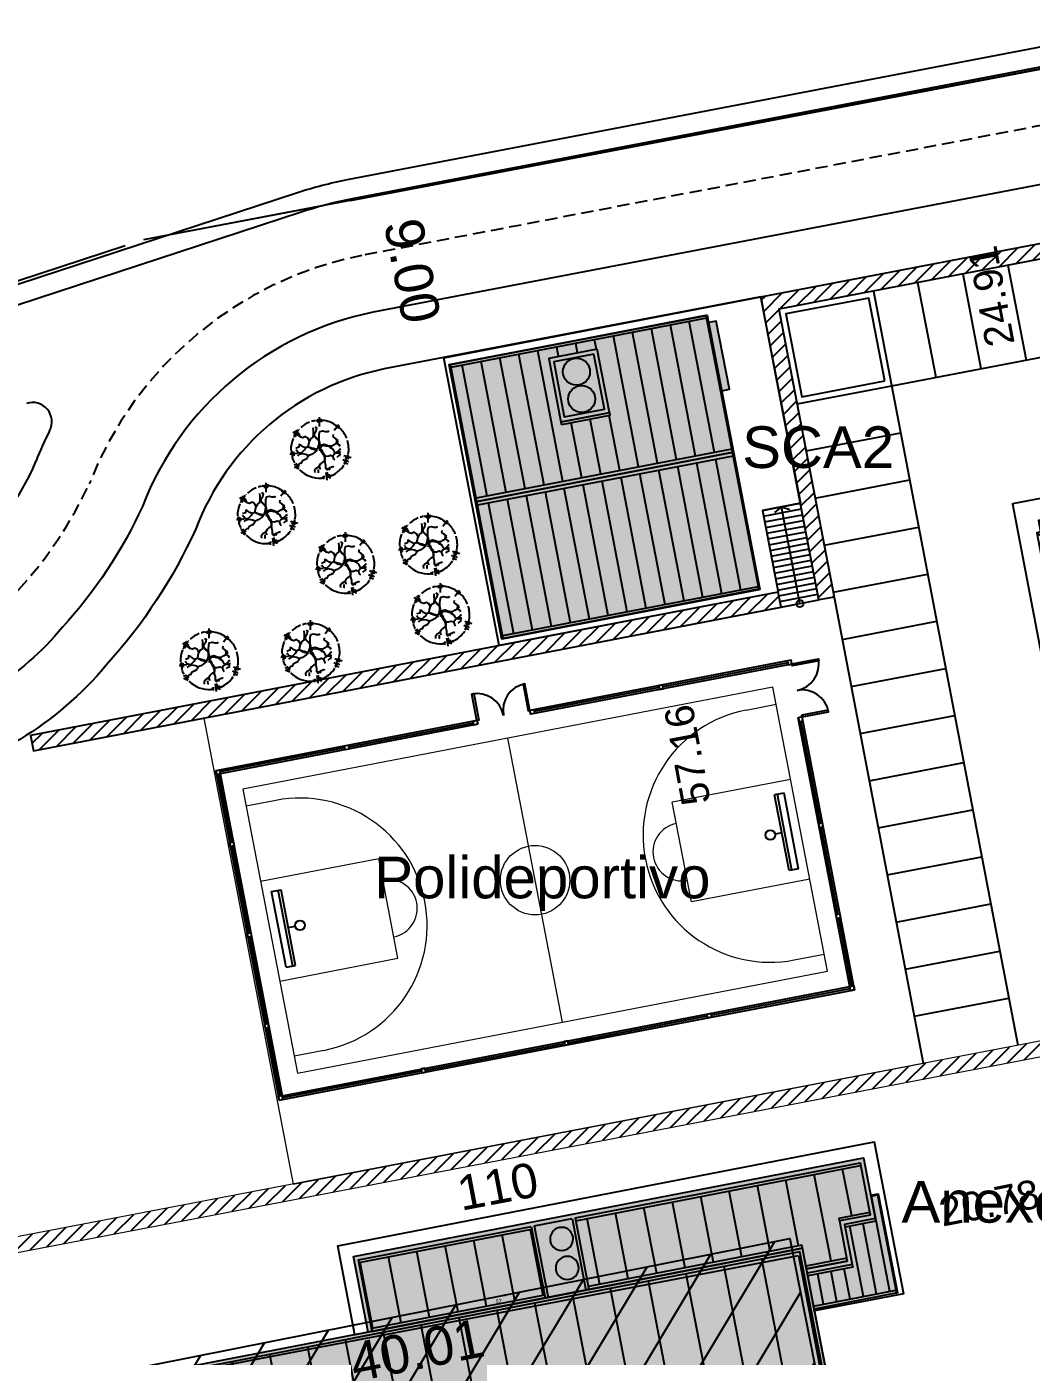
# Model space of a CAD drawing. Header units: millimetres. Extents: x -129 to 3172, y -143 to 919.
# Drawn here: x 1717.8 to 1769.9, y 736.6 to 805.6 of the extents above; entities that cross this region are included whole.
import ezdxf
from ezdxf.enums import TextEntityAlignment as Align

# ---------------------------------------------------------------- set-up
doc = ezdxf.new("R2010")
doc.units = ezdxf.units.MM
doc.header["$LTSCALE"] = 0.1
doc.linetypes.add('HIDDEN', pattern=[9.525, 6.35, -3.175])
for name, color, linetype in [('00 LOTES', 2, 'Continuous'), ('01', 1, 'Continuous'), ('02', 2, 'Continuous'), ('03', 3, 'Continuous'), ('04', 5, 'Continuous'), ('04-MUROS', 2, 'Continuous'), ('1', 1, 'Continuous'), ('A-0.40', 5, 'Continuous'), ('A-COTAS', 1, 'Continuous'), ('ACOTACIONES_EDIFICACION', 130, 'Continuous'), ('CALLES INTERNAS', 1, 'Continuous'), ('DIBUJO', 7, 'Continuous'), ('EDIFICIO', 44, 'Continuous'), ('INTERMEDIA', 7, 'Continuous'), ('NOMEPUNTO', 7, 'Continuous'), ('PUNTI', 7, 'Continuous'), ('Verde', 3, 'Continuous')]:
    doc.layers.add(name, color=color, linetype=linetype)
doc.layers.add('Agua Directa', color=170, linetype='Continuous', lineweight=18)
doc.styles.add('ARIAL', font='arial.ttf')
doc.styles.get("Standard").update_dxf_attribs({"font": 'arial.ttf'})
doc.dimstyles.new('cota sin lineas', dxfattribs={"dimtxt": 1.8, "dimasz": 1, "dimexe": 1.25, "dimexo": 0.625, "dimgap": 1, "dimtad": 1, "dimdec": 1, "dimzin": 12, "dimdsep": 46, "dimtxsty": 'Standard', "dimblk": 'NONE', "dimcen": 2.5, "dimse1": 1, "dimse2": 1, "dimsd1": 1, "dimsd2": 1, "dimaunit": 1, "dimadec": 1, "dimazin": 3, "dimtfac": 1, "dimtdec": 1, "dimtix": 1, "dimtofl": 0, "dimtmove": 0, "dimatfit": 3, "dimldrblk": 'NONE', "dimfxl": 1, "dimarcsym": 2})
pattern_1 = [(270, (1738.5675, 525.2233), (1.5, -3e-16), [])]
pattern_2 = [(280.86793, (1913.2352, 561.1971), (0.9820644, 0.1885458), [])]
pattern_3 = [(45, (1603.83014, 693.05424), (-0.3535534, 0.3535534), [])]
pattern_4 = [(90, (186.8212, 21.7289), (-2, 1e-16), [])]

# ---------------------------------------------------------------- blocks, each defined once
blk = doc.blocks.new('planta techos sca')
at = {"layer": '02'}
h = blk.add_hatch(dxfattribs=at)
h.set_pattern_fill('_USER', color=251, scale=1.5, angle=270, style=0, pattern_type=0)
h.set_pattern_definition(pattern_1)
h.paths.add_polyline_path([(8.96, 16.52), (5.84, 16.52), (5.84, 14.92), (8.96, 14.92)], flags=16)
h.paths.add_polyline_path([(7.3, 15.72, -1), (5.9, 15.72, -1)], flags=0)
h.paths.add_polyline_path([(8.9, 15.72, -1), (7.5, 15.72, -1)], flags=0)
h.paths.add_polyline_path([(5.9, 15.72, 1), (7.3, 15.72, 1)], flags=0)
h.paths.add_polyline_path([(7.5, 15.72, 1), (8.9, 15.72, 1)], flags=0)
h.paths.add_polyline_path([(1.229, 3.159), (14.731, 3.159), (14.731, 10.245), (1.229, 10.245)])
h.paths.add_polyline_path([(1.229, 10.615), (14.731, 10.615), (14.731, 17.701), (9.18, 17.701), (9.18, 12.84), (9.18, 12.681), (5.62, 12.681), (5.62, 12.84), (5.62, 17.701), (1.229, 17.701), (1.229, 17.445), (1.98, 17.445), (1.98, 17.26), (1.98, 14.2), (1.98, 14.041), (1.229, 14.041)])
h.paths.add_polyline_path([(5.84, 13.245), (8.96, 13.245), (8.96, 17.57), (5.84, 17.57)], flags=17)
h = blk.add_hatch(dxfattribs=at)
h.set_pattern_fill('_USER', color=251, scale=1.5, angle=270, style=0, pattern_type=0)
h.set_pattern_definition(pattern_1)
h.paths.add_polyline_path([(1.229, 0.393), (14.731, 0.393), (14.731, 3), (1.229, 3)])
at = {"layer": '01'}
for p, q in [((0.96, 17.26, 0), (1.47, 16.663, 0)), ((1.47, 16.663, 0), (1.98, 17.26, 0)), ((1.47, 14.797, 0), (1.47, 16.663, 0)), ((0.96, 14.2, 0), (1.47, 14.797, 0)), ((1.47, 14.797, 0), (1.98, 14.2, 0)), ((14.731, 0.393, 0), (1.229, 0.393, 0)), ((14.731, 0.263, 0), (1.229, 0.263, 0))]:
    blk.add_line(p, q, dxfattribs=at)
blk.add_lwpolyline([(16.7, 18.96), (0, 18.96), (0, 0), (15, 0), (15, 9.46), (16.7, 9.46)], close=True, dxfattribs=at)
at = {"layer": '01', "elevation": 0}
for points in [[(1.229, 3), (1.229, 0.234)], [(14.731, 3), (14.731, 0.234)]]:
    blk.add_lwpolyline(points, dxfattribs=at)
at = {"layer": '02'}
for p, q in [((1.229, 17.86, 0), (1.229, 17.26, 0)), ((5.62, 17.831, 0), (1.229, 17.831, 0)), ((5.62, 17.701, 0), (1.229, 17.701, 0)), ((1.98, 17.445, 0), (1.229, 17.445, 0)), ((1.98, 17.26, 0), (1.98, 17.445, 0)), ((8.96, 17.57, 0), (5.84, 17.57, 0)), ((14.731, 17.831, 0), (9.18, 17.831, 0)), ((14.731, 17.701, 0), (9.18, 17.701, 0)), ((5.84, 16.52, 0), (8.96, 16.52, 0)), ((5.84, 14.92, 0), (8.96, 14.92, 0)), ((1.229, 14.2, 0), (1.229, 3, 0)), ((1.98, 14.171, 0), (1.229, 14.171, 0)), ((1.98, 14.041, 0), (1.229, 14.041, 0)), ((1.98, 14.2, 0), (1.98, 14.041, 0)), ((8.96, 13.245, 0), (5.84, 13.245, 0)), ((5.62, 12.84, 0), (5.62, 12.681, 0)), ((9.18, 12.811, 0), (5.62, 12.811, 0)), ((9.18, 12.681, 0), (5.62, 12.681, 0)), ((9.18, 12.84, 0), (9.18, 12.681, 0)), ((14.731, 10.615, 0), (1.229, 10.615, 0)), ((14.731, 3, 0), (14.731, 10.43, 0)), ((14.731, 10.245, 0), (1.229, 10.245, 0)), ((14.731, 3.159, 0), (1.229, 3.159, 0)), ((14.731, 3.029, 0), (1.229, 3.029, 0))]:
    blk.add_line(p, q, dxfattribs=at)
at = {"layer": '02', "elevation": 0}
for points in [[(14.8, 10.32), (15.2, 10.32), (15.2, 18.26), (11.78, 18.26), (11.78, 17.86)], [(14.731, 10.43), (14.731, 17.86), (14.731, 17.86)]]:
    blk.add_lwpolyline(points, dxfattribs=at)
at = {"layer": '02'}
for centre in [(6.6, 15.72, 0), (8.2, 15.72, 0)]:
    blk.add_circle(centre, 0.7, dxfattribs=at)
at = {"layer": '03', "elevation": 0}
blk.add_lwpolyline([(14.8, 3), (14.8, 0.234), (1.16, 0.234), (1.16, 3)], dxfattribs=at)
at = {"layer": '04'}
blk.add_line((14.8, 10.43, 0), (1.16, 10.43, 0), dxfattribs=at)
at = {"layer": '04', "elevation": 0}
for points in [[(1.98, 17.26), (0.96, 17.26), (0.96, 14.2), (1.98, 14.2)], [(9.18, 17.92), (9.18, 12.84), (5.62, 12.84), (5.62, 17.92)], [(8.96, 17.7), (8.96, 13.06), (5.84, 13.06), (5.84, 17.7)]]:
    blk.add_lwpolyline(points, close=True, dxfattribs=at)
for points in [[(5.62, 17.86), (1.16, 17.86), (1.16, 17.26)], [(14.8, 10.43), (14.8, 17.86), (9.18, 17.86)], [(1.16, 14.2), (1.16, 3), (14.8, 3), (14.8, 10.43)]]:
    blk.add_lwpolyline(points, dxfattribs=at)
blk = doc.blocks.new('CANCHA DE BSKFUTBOL')
at = {"layer": '01', "lineweight": 0, "ltscale": 0.2}
for p, q in [((24.324, 20.351), (25.871, 20.648)), ((14.78, 4.161), (11.952, 18.892)), ((26.618, 16.755), (20.484, 15.578)), ((-0.08, 15.666), (-1.627, 15.369)), ((21.478, 10.4), (20.484, 15.578)), ((-0.88, 11.476), (5.255, 12.654)), ((6.249, 7.476), (5.255, 12.654)), ((27.612, 11.578), (21.478, 10.4)), ((26.813, 7.388), (28.36, 7.685)), ((0.115, 6.298), (6.249, 7.476)), ((2.409, 2.703), (0.862, 2.406))]:
    blk.add_line(p, q, dxfattribs=at)
at = {"layer": '01', "lineweight": 0, "ltscale": 0.2, "flags": 128}
for points in [[(0.815, -4.244), (33.518, 2.034), (28.875, 26.214), (28.875, 26.214), (28.875, 26.214), (28.875, 26.214), (28.875, 26.214), (-3.827, 19.936)], [(1.032, 1.522), (28.529, 6.801), (25.701, 21.532), (-1.797, 16.253)]]:
    blk.add_lwpolyline(points, close=True, dxfattribs=at)
at = {"layer": '01'}
for points in [[(26.457, 22.899), (26.457, 22.899), (13.003, 20.316)], [(16.283, 3.228), (29.934, 5.849), (27.2, 20.089)], [(10.449, 19.826), (-3.201, 17.205), (0.079, 0.117), (16.382, 3.247)]]:
    blk.add_lwpolyline(points, dxfattribs=at)
at = {"layer": '01', "lineweight": 0, "ltscale": 0.2}
blk.add_circle((13.366, 11.527), 1.8, dxfattribs=at)
at = {"layer": '01'}
for centre, start, end in [((26.691, 22.74), 280.86793, 10.86793), ((13.101, 20.335), 100.86793, 190.86793), ((27.219, 19.991), 10.86793, 100.86793), ((10.351, 19.807), 10.86793, 100.86793)]:
    blk.add_arc(centre, 1.4, start, end, dxfattribs=at)
at = {"layer": '01', "lineweight": 0, "ltscale": 0.2}
for centre, radius, start, end in [((25.569, 13.87), 6.6, 100.86793, 280.86793), ((1.164, 9.184), 6.6, 280.86793, 100.86793), ((20.981, 12.989), 1.5, 100.86793, 280.86793), ((5.752, 10.065), 1.5, 280.86793, 100.86793)]:
    blk.add_arc(centre, radius, start, end, dxfattribs=at)
at = {"layer": '02'}
for p, q in [((26.285, 16.044), (25.794, 15.949)), ((26.548, 12.021), (25.794, 15.949)), ((26.695, 12.049), (25.941, 15.978)), ((27.039, 12.115), (26.285, 16.044)), ((26.171, 13.985), (25.814, 13.917)), ((27.039, 12.115), (26.548, 12.021)), ((-0.306, 10.938), (0.185, 11.033)), ((0.448, 7.01), (-0.306, 10.938)), ((0.792, 7.076), (0.037, 11.004)), ((0.939, 7.104), (0.185, 11.033)), ((0.562, 9.069), (0.919, 9.137)), ((0.448, 7.01), (0.939, 7.104))]:
    blk.add_line(p, q, dxfattribs=at)
for points in [[(26.476, 22.801), (19.994, 21.556)], [(26.495, 22.703), (13.139, 20.138)], [(19.798, 21.519), (13.316, 20.274)], [(10.389, 19.611), (-2.967, 17.046), (0.238, 0.351), (16.344, 3.443)], [(10.174, 19.671), (3.692, 18.427)], [(16.344, 3.443), (29.7, 6.008), (27.023, 19.953)], [(28.177, 14.472), (27.159, 19.775)], [(3.496, 18.389), (-2.986, 17.144)], [(-3.065, 17.027), (-2.387, 13.492)], [(29.082, 9.758), (28.214, 14.276)], [(-2.349, 13.296), (-1.482, 8.778)], [(29.798, 6.026), (29.119, 9.562)], [(-1.444, 8.582), (-0.577, 4.064)], [(22.501, 4.524), (29.719, 5.909)], [(15.086, 3.1), (22.304, 4.486)], [(-0.539, 3.868), (0.14, 0.332)], [(7.671, 1.676), (14.89, 3.062)], [(15.086, 3.1), (16.363, 3.345)], [(0.257, 0.253), (7.475, 1.639)]]:
    blk.add_lwpolyline(points, dxfattribs=at)
for points in [[(26.495, 22.703), (26.691, 22.74), (26.653, 22.937), (26.457, 22.899)], [(26.691, 22.74), (28.066, 23.004), (28.085, 22.906), (26.71, 22.642)], [(13.101, 20.335), (12.837, 21.71), (12.739, 21.691), (13.003, 20.316)], [(19.817, 21.421), (20.013, 21.458), (19.975, 21.655), (19.779, 21.617)], [(10.351, 19.807), (10.087, 21.182), (10.185, 21.201), (10.449, 19.826)], [(13.335, 20.176), (13.139, 20.138), (13.101, 20.335), (13.297, 20.373)], [(27.219, 19.991), (28.594, 20.255), (28.575, 20.353), (27.2, 20.089)], [(10.389, 19.611), (10.192, 19.573), (10.155, 19.769), (10.351, 19.807)], [(27.06, 19.756), (27.257, 19.794), (27.219, 19.991), (27.023, 19.953)], [(3.711, 18.328), (3.514, 18.291), (3.477, 18.487), (3.673, 18.525)], [(-2.967, 17.046), (-3.164, 17.009), (-3.201, 17.205), (-3.005, 17.243)], [(28.116, 14.257), (28.313, 14.295), (28.275, 14.491), (28.078, 14.453)], [(-2.251, 13.314), (-2.447, 13.277), (-2.485, 13.473), (-2.288, 13.511)], [(28.984, 9.739), (29.18, 9.777), (29.218, 9.581), (29.021, 9.543)], [(-1.346, 8.601), (-1.542, 8.563), (-1.58, 8.759), (-1.383, 8.797)], [(29.7, 6.008), (29.896, 6.045), (29.934, 5.849), (29.738, 5.811)], [(22.285, 4.584), (22.482, 4.622), (22.52, 4.425), (22.323, 4.388)], [(-0.478, 4.083), (-0.675, 4.045), (-0.637, 3.849), (-0.441, 3.887)], [(15.067, 3.198), (14.871, 3.161), (14.909, 2.964), (15.105, 3.002)], [(7.653, 1.775), (7.456, 1.737), (7.494, 1.541), (7.69, 1.578)], [(0.238, 0.351), (0.042, 0.313), (0.079, 0.117), (0.276, 0.155)]]:
    blk.add_lwpolyline(points, close=True, dxfattribs=at)
for centre in [(25.569, 13.87), (1.164, 9.184)]:
    blk.add_circle(centre, 0.25, dxfattribs=at)
blk = doc.blocks.new('SALA DE CAP 2')
at = {"layer": '02'}
h = blk.add_hatch(dxfattribs=at)
h.set_pattern_fill('_USER,_O', color=251, angle=280.86793, pattern_type=0)
h.set_pattern_definition(pattern_2)
h.paths.add_polyline_path([(10.764, 16.975), (-2.497, 14.429), (-1.195, 7.646), (12.066, 10.192)])
h.paths.add_polyline_path([(5.722, 12.096), (5.752, 11.94), (3.238, 11.457), (3.208, 11.613), (2.578, 14.893), (5.092, 15.376)], flags=16)
h.paths.add_polyline_path([(5.464, 12.27), (3.383, 11.871), (2.836, 14.719), (4.918, 15.118)], flags=0)
h.paths.add_polyline_path([(3.598, 12.655, -1), (4.973, 12.919, -1.000011)], flags=0)
h.paths.add_polyline_path([(3.327, 14.07, -1), (4.702, 14.334, -1.000011)], flags=0)
h = blk.add_hatch(dxfattribs=at)
h.set_pattern_fill('_USER', color=251, angle=280.86793, style=0, pattern_type=0)
h.set_pattern_definition(pattern_2)
h.paths.add_polyline_path([(12.136, 9.83), (-1.125, 7.284), (0.177, 0.501), (13.438, 3.047)])
at = {"layer": '01', "ltscale": 0.2}
for p, q in [((13.665, 7.002), (15.629, 7.379)), ((13.721, 6.707), (15.686, 7.085)), ((13.778, 6.413), (15.742, 6.79)), ((13.835, 6.118), (15.799, 6.495)), ((13.891, 5.824), (15.855, 6.201)), ((13.948, 5.529), (15.912, 5.906)), ((14.004, 5.234), (15.968, 5.611)), ((14.061, 4.94), (16.025, 5.317)), ((14.117, 4.645), (16.082, 5.022)), ((14.174, 4.35), (16.138, 4.728)), ((14.231, 4.056), (16.195, 4.433)), ((14.287, 3.761), (16.251, 4.138)), ((14.344, 3.467), (16.308, 3.844)), ((14.4, 3.172), (16.364, 3.549)), ((14.457, 2.877), (16.421, 3.254)), ((14.513, 2.583), (16.477, 2.96)), ((14.57, 2.288), (16.534, 2.665)), ((14.626, 1.994), (16.591, 2.371))]:
    blk.add_line(p, q, dxfattribs=at)
at = {"layer": '01', "ltscale": 0.2, "flags": 128}
for points in [[(0, 0), (-2.866, 14.927), (13.574, 18.084), (13.775, 17.036)], [(13.775, 17.036), (13.775, 17.036), (15.629, 7.379), (13.665, 7.002), (14.476, 2.779), (0, 0)]]:
    blk.add_lwpolyline(points, dxfattribs=at)
at = {"layer": '01', "ltscale": 0.2, "elevation": 0}
blk.add_lwpolyline([(-2.527, 14.585), (10.734, 17.131), (13.468, 2.891), (0.207, 0.345)], close=True, dxfattribs=at)
at = {"layer": '01', "ltscale": 0.5, "elevation": 0}
blk.add_lwpolyline([(11.555, 13.216), (11.948, 13.291), (11.27, 16.827), (10.877, 16.751)], dxfattribs=at)
at = {"layer": '02'}
for p, q in [((10.739, 17.103), (-2.521, 14.557)), ((10.764, 16.975), (-2.497, 14.429)), ((5.727, 12.067), (3.213, 11.585)), ((5.752, 11.94), (3.238, 11.457)), ((5.722, 12.096, 0), (5.752, 11.94, 0)), ((3.208, 11.613, 0), (3.238, 11.457, 0)), ((13.438, 3.047), (0.177, 0.501)), ((13.462, 2.92), (0.202, 0.374))]:
    blk.add_line(p, q, dxfattribs=at)
at = {"layer": '02', "ltscale": 0.2}
for p, q in [((14.647, 7.191), (14.294, 6.911)), ((15.609, 2.182), (14.647, 7.191)), ((14.647, 7.191), (15.078, 7.061))]:
    blk.add_line(p, q, dxfattribs=at)
at = {"layer": '02'}
for centre in [(4.014, 14.202, 0), (4.286, 12.787, 0)]:
    blk.add_circle(centre, 0.7, dxfattribs=at)
at = {"layer": '02', "ltscale": 0.2}
blk.add_circle((15.609, 2.182), 0.182, dxfattribs=at)
at = {"layer": '03'}
for p, q in [((12.066, 10.192), (-1.195, 7.646)), ((12.136, 9.83), (-1.125, 7.284))]:
    blk.add_line(p, q, dxfattribs=at)
at = {"layer": '04', "ltscale": 0.2, "elevation": 0}
for points in [[(12.168, 10.024), (-1.227, 7.452), (-2.594, 14.572), (10.801, 17.144)], [(5.092, 15.376), (2.578, 14.893), (3.208, 11.613), (5.722, 12.096)], [(4.918, 15.118), (2.836, 14.719), (3.383, 11.871), (5.464, 12.27)], [(-1.227, 7.452), (12.168, 10.024), (13.535, 2.904), (0.14, 0.332)]]:
    blk.add_lwpolyline(points, close=True, dxfattribs=at)
blk = doc.blocks.new('sum mas anexo')
at = {"layer": '01'}
h = blk.add_hatch(dxfattribs=at)
h.set_pattern_fill('_USER', color=251, scale=1.5, angle=90, style=0, pattern_type=0)
h.set_pattern_definition([(90, (186.8212, 21.7289), (-1.5, 9e-17), [])])
h.paths.add_polyline_path([(43.78, 23.63), (17.27, 23.63), (17.27, 20), (40, 20), (40, 18.9), (42.16, 18.9), (42.16, 21.016), (43.78, 21.016)])
h.paths.add_polyline_path([(42.16, 18.9), (42.16, 19.05), (40, 19.05), (40, 18.9)])
h.paths.add_polyline_path([(40, 20), (40, 20.15), (17.27, 20.15), (17.27, 20)])
h.paths.add_polyline_path([(42.16, 21.016), (42.16, 21.166), (43.78, 21.166), (43.78, 21.016)])
h.paths.add_polyline_path([(28.72, 23.63), (28.72, 20.15), (26.4, 20.15), (26.4, 23.63)])
h = blk.add_hatch(dxfattribs=at)
h.set_pattern_fill('_USER', color=251, scale=0.7, angle=90, style=0, pattern_type=0)
h.set_pattern_definition([(90, (186.82125, 21.7289), (-0.7, 4e-17), [])])
h.paths.add_polyline_path([(44.35, 21.966), (44, 21.966), (44, 20.796), (44, 20.646), (42.38, 20.646), (42.38, 18.68), (42.38, 18.53), (40, 18.53), (40, 16.93), (44.35, 16.93)])
h = blk.add_hatch(dxfattribs=at)
h.set_pattern_fill('_USER', color=251, scale=2, angle=90, style=0, pattern_type=0)
h.set_pattern_definition(pattern_4)
h.paths.add_polyline_path([(0.16, 19.84), (0.16, 10.15), (39.84, 10.15), (39.84, 19.84)])
h = blk.add_hatch(dxfattribs=at)
h.set_pattern_fill('_USER', color=251, scale=2, angle=90, style=0, pattern_type=0)
h.set_pattern_definition(pattern_4)
h.paths.add_polyline_path([(0.16, 0.16), (0.16, 9.85), (39.84, 9.85), (39.84, 0.16)])
blk.add_line((40, 16.93), (44.35, 16.93), dxfattribs=at)
at = {"layer": '01', "linetype": 'ByBlock'}
blk.add_lwpolyline([(16.35, 20), (16.35, 24.7), (44.7, 24.7), (44.7, 16.68), (40, 16.68)], dxfattribs=at)
at = {"layer": '01'}
for points in [[(44, 21.966), (44.35, 21.966), (44.35, 16.78), (44.35, 16.78)], [(44, 20.796), (44, 20.646), (42.38, 20.646)], [(26.4, 20.15), (17.27, 20.15), (17.27, 20), (40, 20), (40, 20.15), (28.72, 20.15)], [(42.38, 18.68), (42.38, 18.53), (40, 18.53)]]:
    blk.add_lwpolyline(points, dxfattribs=at)
for points in [[(42.16, 21.016), (42.16, 21.166), (43.78, 21.166), (43.78, 21.016)], [(42.16, 18.9), (42.16, 19.05), (40, 19.05), (40, 18.9)]]:
    blk.add_lwpolyline(points, close=True, dxfattribs=at)
at = {"layer": '02'}
for p, q in [((17.27, 23.63), (26.4, 23.63)), ((28.72, 23.63), (43.78, 23.63))]:
    blk.add_line(p, q, dxfattribs=at)
at = {"layer": '02', "ltscale": 0.05}
blk.add_lwpolyline([(44, 22.016), (44.4, 22.016), (44.4, 16.78), (40, 16.78)], dxfattribs=at)
at = {"layer": '02'}
for centre, start, end in [((27.826, 22.842), 0, 180), ((27.826, 22.842), 180, 0), ((27.826, 21.308), 0, 180), ((27.826, 21.308), 180, 0)]:
    blk.add_arc(centre, 0.6, start, end, dxfattribs=at)
at = {"layer": '03', "ltscale": 0.05}
for p, q in [((26.4, 23.78), (26.4, 20)), ((26.56, 23.78), (26.56, 20)), ((28.56, 23.78), (28.56, 20)), ((28.72, 23.78), (28.72, 20))]:
    blk.add_line(p, q, dxfattribs=at)
for points in [[(17.05, 20), (17.05, 24), (44, 24), (44, 20.796), (42.38, 20.796), (42.38, 18.68), (40, 18.68)], [(17.27, 20), (17.27, 23.78), (26.4, 23.78)], [(26.56, 23.78), (28.56, 23.78)], [(28.72, 23.78), (43.78, 23.78), (43.78, 21.016), (42.16, 21.016), (42.16, 18.9), (40, 18.9)]]:
    blk.add_lwpolyline(points, dxfattribs=at)
at = {"layer": '04-MUROS', "color": 5}
for points in [[(0, 20), (0, 0), (40, 0), (40, 20)], [(40, 13.177), (40, 20), (0, 20), (0, 12.963)], [(0, 20), (0, 0), (40, 0), (40, 20)], [(0.16, 19.84), (0.16, 0.16), (39.84, 0.16), (39.84, 19.84)], [(39.84, 12.95), (39.84, 19.84), (0.16, 19.84), (0.16, 12.95)], [(0.16, 19.84), (0.16, 0.16), (39.84, 0.16), (39.84, 19.84)]]:
    blk.add_lwpolyline(points, dxfattribs=at)
at = {"layer": 'A-0.40'}
for p, q in [((40, 20), (16.25, 20)), ((39.84, 19.84), (16.25, 19.84)), ((39.84, 16.58), (39.84, 19.84)), ((40, 16.58), (40, 20))]:
    blk.add_line(p, q, dxfattribs=at)
for points in [[(40, 10), (40, 20), (0, 20), (0, 10)], [(0.16, 19.84), (0.16, 10.15), (39.84, 10.15), (39.84, 19.84), (0.16, 19.84)], [(40, 9.999), (40, -0.001), (0, 0), (0, 10)], [(0.16, 0.159), (0.16, 9.85), (39.84, 9.85), (39.84, 0.159), (0.16, 0.159)]]:
    blk.add_lwpolyline(points, dxfattribs=at)
at = {"layer": 'Agua Directa'}
for p, q in [((28.426, 22.974), (28.426, 22.974)), ((28.426, 21.44), (28.426, 21.44))]:
    blk.add_line(p, q, dxfattribs=at)
blk = doc.blocks.new('*D283')
at = {"layer": 'Defpoints', "color": 0, "transparency": 16777216}
for p in [(1796.278, 757.92), (1797.038, 753.948), (1688.237, 737.253)]:
    blk.add_point(p, dxfattribs=at)
at = {"layer": '00 LOTES', "color": 0, "transparency": 16777216, "insert": (1742.217, 745.415), "char_height": 1.8, "attachment_point": 5, "rotation": 10.82917}
blk.add_mtext('110', dxfattribs=at)
blk = doc.blocks.new('_None')
blk = doc.blocks.new('*D285')
at = {"layer": 'Defpoints', "color": 0, "transparency": 16777216}
for p in [(1796.278, 757.92), (1796.278, 757.92), (1534.726, 707.888)]:
    blk.add_point(p, dxfattribs=at)
at = {"layer": '00 LOTES', "color": 0, "transparency": 16777216, "insert": (1665.141, 734.789), "char_height": 1.8, "attachment_point": 5, "rotation": 10.82917}
blk.add_mtext('266.3', dxfattribs=at)
blk = doc.blocks.new('Arpln016')
at = {"color": 0}
for p, q in [((0.112, 0.626), (0.111, 0.573)), ((0.146, 0.629), (0.128, 0.528)), ((0.18, 0.641), (0.137, 0.472)), ((0.225, 0.594), (0.192, 0.533)), ((-0.521, 0.277), (-0.562, 0.304)), ((-0.491, 0.282), (-0.561, 0.345)), ((-0.412, 0.303), (-0.533, 0.418)), ((-0.423, 0.28), (-0.533, 0.356)), ((-0.423, 0.384), (-0.464, 0.443)), ((-0.412, 0.414), (-0.441, 0.45)), ((0.442, 0.473), (0.324, 0.353)), ((0.378, 0.489), (0.346, 0.465)), ((0.398, 0.47), (0.35, 0.419)), ((0.453, 0.437), (0.389, 0.381)), ((0.451, 0.408), (0.427, 0.386)), ((0.686, 0.056), (0.488, 0.037)), ((0.672, 0.036), (0.525, 0.022)), ((0.665, -0.008), (0.554, 0.006)), ((0.64, 0.091), (0.571, 0.084)), ((0.617, 0.124), (0.589, 0.118)), ((-0.579, -0.116), (-0.67, -0.139)), ((-0.554, -0.187), (-0.65, -0.183)), ((-0.491, -0.227), (-0.641, -0.288)), ((-0.59, -0.096), (-0.624, -0.1)), ((-0.528, -0.146), (-0.621, -0.166)), ((-0.532, -0.206), (-0.612, -0.239)), ((-0.532, -0.278), (-0.578, -0.292)), ((0.647, -0.04), (0.601, -0.034)), ((0.625, -0.069), (0.612, -0.067)), ((0.006, -0.676), (0.008, -0.515)), ((0.436, -0.544), (0.31, -0.385)), ((0.366, -0.54), (0.342, -0.493)), ((0.391, -0.539), (0.35, -0.464)), ((0.435, -0.488), (0.392, -0.435)), ((0.457, -0.459), (0.431, -0.433)), ((-0.033, -0.639), (-0.034, -0.608)), ((-0.022, -0.666), (-0.02, -0.594)), ((0.024, -0.645), (0.024, -0.61)), ((0.051, -0.646), (0.047, -0.597))]:
    blk.add_line(p, q, dxfattribs=at)
for points in [[(-0.243, 0.352), (-0.287, 0.405), (-0.287, 0.414)], [(-0.233, 0.124), (-0.216, 0.18), (-0.206, 0.23), (-0.216, 0.292), (-0.266, 0.319), (-0.268, 0.325)], [(-0.216, 0.292), (-0.196, 0.352), (-0.196, 0.419), (-0.227, 0.452)], [(0.031, 0.038), (0.043, 0.088), (0.055, 0.139), (0.072, 0.189), (0.101, 0.242), (0.095, 0.292), (0.103, 0.342), (0.107, 0.352)], [(0.037, 0.023), (0.066, 0.044), (0.118, 0.065), (0.174, 0.088), (0.226, 0.105), (0.257, 0.156), (0.248, 0.206), (0.255, 0.257), (0.261, 0.307), (0.311, 0.334), (0.338, 0.363)], [(0.083, 0.319), (0.116, 0.372), (0.139, 0.426), (0.128, 0.476), (0.128, 0.491)], [(0.103, 0.248), (0.164, 0.265), (0.232, 0.301), (0.274, 0.355), (0.288, 0.405)], [(0.259, 0.159), (0.311, 0.171), (0.363, 0.174), (0.412, 0.185), (0.381, 0.236), (0.417, 0.286), (0.419, 0.289)], [(0.313, 0.337), (0.367, 0.328), (0.394, 0.316)], [(-0.396, 0.212), (-0.419, 0.156), (-0.45, 0.105), (-0.471, 0.097)], [(0.01, 0.008), (-0.042, 0.002), (-0.096, 0.023), (-0.16, 0.044), (-0.21, 0.088), (-0.26, 0.144), (-0.311, 0.18), (-0.353, 0.233), (-0.407, 0.206), (-0.442, 0.192)], [(-0.351, 0.23), (-0.4, 0.242), (-0.411, 0.251)], [(-0.177, 0.035), (-0.227, -0.001), (-0.26, -0.051), (-0.309, -0.066), (-0.361, -0.033), (-0.394, -0.028)], [(-0.004, -0.017), (-0.027, -0.025), (-0.077, -0.001), (-0.129, 0.014), (-0.181, 0.041), (-0.222, 0.094), (-0.235, 0.126)], [(0.033, 0.038), (0.082, 0.07), (0.132, 0.088), (0.182, 0.097), (0.232, 0.115), (0.238, 0.126)], [(0.033, 0.041), (0.033, 0.044)], [(0.037, 0.023), (0.057, -0.028), (0.078, -0.081), (0.116, -0.131), (0.17, -0.149), (0.221, -0.151), (0.273, -0.164), (0.303, -0.22), (0.305, -0.273), (0.33, -0.326), (0.373, -0.318)], [(0.228, 0.1), (0.259, 0.046), (0.286, -0.015), (0.35, -0.039), (0.41, -0.033), (0.438, 0.023), (0.487, 0.044), (0.504, 0.046)], [(-0.4, -0.108), (-0.407, -0.158), (-0.426, -0.188)], [(-0.376, -0.208), (-0.423, -0.19)], [(0.025, -0.007), (0.023, -0.057), (0.029, -0.108), (-0.007, -0.158), (-0.067, -0.178), (-0.118, -0.19), (-0.168, -0.188), (-0.22, -0.185), (-0.276, -0.161), (-0.326, -0.167), (-0.374, -0.208), (-0.388, -0.252)], [(-0.307, -0.066), (-0.309, -0.119), (-0.326, -0.175), (-0.334, -0.226), (-0.337, -0.279), (-0.347, -0.297)], [(-0.106, -0.188), (-0.158, -0.232), (-0.177, -0.282), (-0.202, -0.338), (-0.259, -0.344), (-0.295, -0.329)], [(-0.004, -0.018), (0.008, -0.069), (-0.004, -0.122), (-0.056, -0.151), (-0.106, -0.175), (-0.156, -0.178), (-0.206, -0.188), (-0.218, -0.185)], [(0.029, -0.007), (0.044, -0.06), (0.08, -0.11), (0.132, -0.151), (0.185, -0.155), (0.236, -0.161), (0.255, -0.164)], [(0.135, -0.155), (0.174, -0.205), (0.209, -0.255), (0.238, -0.312), (0.196, -0.362), (0.147, -0.385), (0.097, -0.424), (0.099, -0.448)], [(0.28, -0.015), (0.29, -0.075), (0.274, -0.128), (0.313, -0.188), (0.354, -0.238), (0.396, -0.282)], [(-0.243, -0.342), (-0.189, -0.35), (-0.21, -0.398)], [(-0.2, -0.335), (-0.171, -0.385), (-0.12, -0.401), (-0.059, -0.403), (-0.038, -0.442)], [(-0.173, -0.388), (-0.17, -0.424)]]:
    blk.add_lwpolyline(points, dxfattribs=at)
for centre, radius, start, end in [((0, -0.011), 0.622, 83.5054, 132.0912), ((0, -0.011), 0.622, 55.3181, 66.4192), ((0, -0.011), 0.622, 16.5005, 40.702), ((0, -0.011), 0.622, 152.402, 184.6709), ((0.002, -0.044), 0.0755, 269.4366, 270.2669), ((-0.002, -0.012), 0.622, 329.2549, 349.861), ((0, -0.011), 0.622, 208.935, 235.868), ((-0.002, -0.012), 0.622, 240.5954, 264.9599), ((0, -0.011), 0.622, 275.1155, 302.961), ((0, -0.011), 0.622, 317.9939, 324.9207)]:
    blk.add_arc(centre, radius, start, end, dxfattribs=at)
blk = doc.blocks.new('*D299')
at = {"layer": 'Defpoints', "color": 0, "transparency": 16777216}
for p in [(1796.278, 757.92), (1797.038, 753.948), (1688.237, 737.253)]:
    blk.add_point(p, dxfattribs=at)
at = {"layer": '00 LOTES', "color": 0, "transparency": 16777216, "insert": (1742.217, 745.415), "char_height": 1.8, "attachment_point": 5, "rotation": 10.82917}
blk.add_mtext('110', dxfattribs=at)
blk = doc.blocks.new('*D301')
at = {"layer": 'Defpoints', "color": 0, "transparency": 16777216}
for p in [(1796.278, 757.92), (1796.278, 757.92), (1534.726, 707.888)]:
    blk.add_point(p, dxfattribs=at)
at = {"layer": '00 LOTES', "color": 0, "transparency": 16777216, "insert": (1665.141, 734.789), "char_height": 1.8, "attachment_point": 5, "rotation": 10.82917}
blk.add_mtext('266.3', dxfattribs=at)

msp = doc.modelspace()

# ---------------------------------------------------------------- hatches: boundary and pattern name
h = msp.add_hatch()
h.set_pattern_fill('_USER', color=256, scale=0.5, angle=45, style=0, pattern_type=0)
h.set_pattern_definition(pattern_3)
h.paths.add_polyline_path([(1759.667, 775.985), (1758.881, 775.836), (1755.876, 791.55), (1774.494, 795.112), (1779.191, 795.557), (1793.279, 795.418), (1796.278, 792.389), (1796.278, 780.461), (1795.478, 780.461), (1795.478, 792.06), (1792.942, 794.621), (1779.225, 794.757), (1774.607, 794.319), (1756.812, 790.915)])
h = msp.add_hatch()
h.set_pattern_fill('_USER', color=256, scale=0.5, angle=45, style=0, pattern_type=0)
h.set_pattern_definition(pattern_3)
h.paths.add_polyline_path([(1759.667, 775.985), (1758.881, 775.836), (1755.876, 791.55), (1774.494, 795.112), (1779.191, 795.557), (1793.279, 795.418), (1796.278, 792.389), (1796.278, 780.461), (1795.478, 780.461), (1795.478, 792.06), (1792.942, 794.621), (1779.225, 794.757), (1774.607, 794.319), (1756.812, 790.915)])
h = msp.add_hatch()
h.set_pattern_fill('_USER', color=256, scale=0.5, angle=45, style=0, pattern_type=0)
h.set_pattern_definition(pattern_3)
h.paths.add_polyline_path([(1756.766, 776.244), (1717.975, 768.797), (1718.126, 768.011), (1756.917, 775.459)])
h = msp.add_hatch()
h.set_pattern_fill('_USER', color=256, scale=0.5, angle=45, style=0, pattern_type=0)
h.set_pattern_definition(pattern_3)
h.paths.add_polyline_path([(1756.766, 776.244), (1717.975, 768.797), (1718.126, 768.011), (1756.917, 775.459)])
h = msp.add_hatch()
h.set_pattern_fill('_USER', color=256, scale=0.5, angle=45, style=0, pattern_type=0)
h.set_pattern_definition(pattern_3)
h.paths.add_polyline_path([(1603.98, 720.321), (1796.278, 757.105), (1796.278, 757.92), (1603.83, 721.107)])
h = msp.add_hatch()
h.set_pattern_fill('_USER', color=256, scale=0.5, angle=45, style=0, pattern_type=0)
h.set_pattern_definition(pattern_3)
h.paths.add_polyline_path([(1603.98, 720.321), (1796.278, 757.105), (1796.278, 757.92), (1603.83, 721.107)])
at = {"layer": 'DIBUJO', "true_color": 0xd4ddf7}
msp.add_hatch(color=254, dxfattribs=at).paths.add_polyline_path([(1739.697, 788.037), (1753.092, 790.609), (1753.167, 790.216), (1753.56, 790.292), (1754.239, 786.756), (1753.846, 786.681), (1755.826, 776.369), (1742.431, 773.797)])
msp.add_hatch(color=254, dxfattribs=at).paths.add_polyline_path([(1739.697, 788.037), (1753.092, 790.609), (1753.167, 790.216), (1753.56, 790.292), (1754.239, 786.756), (1753.846, 786.681), (1755.826, 776.369), (1742.431, 773.797)])
at = {"layer": 'DIBUJO', "true_color": 0xb6c5f2}
msp.add_hatch(color=254, dxfattribs=at).paths.add_polyline_path([(1722.554, 714.984), (1761.827, 722.58), (1758.64, 739.055), (1762.959, 739.891), (1761.965, 745.032), (1761.572, 744.956), (1761.196, 746.904), (1734.736, 741.785), (1735.496, 737.858), (1718.756, 734.62)])
msp.add_hatch(color=254, dxfattribs=at).paths.add_polyline_path([(1722.554, 714.984), (1761.827, 722.58), (1758.64, 739.055), (1762.959, 739.891), (1761.965, 745.032), (1761.572, 744.956), (1761.196, 746.904), (1734.736, 741.785), (1735.496, 737.858), (1718.756, 734.62)])
at = {"layer": 'EDIFICIO'}
h = msp.add_hatch(dxfattribs=at)
h.set_pattern_fill('ANSI31', color=0, scale=20, angle=14.03747)
h.set_pattern_definition([(59.03747033, (-1045263.62, -6193925.0743), (-2.1437598558, 1.2861934849), [])])
h.paths.add_polyline_path([(1718.125, 734.937), (1722.044, 715.149), (1761.292, 722.92), (1757.374, 742.708)])
h.paths.add_polyline_path([(1759.535, 729.264), (1757.978, 737.125), (1754.973, 736.53), (1756.529, 728.669)], flags=24)
h.paths.add_polyline_path([(1734.397, 734.644), (1742.257, 736.201), (1741.662, 739.206), (1733.802, 737.65)], flags=24)
h.paths.add_polyline_path([(1724.015, 722.448), (1722.459, 730.308), (1719.454, 729.713), (1721.01, 721.853)], flags=24)
h.paths.add_polyline_path([(1737.691, 718.667), (1745.552, 720.223), (1744.957, 723.228), (1737.096, 721.672)], flags=24)
h.paths.add_polyline_path([(1742.066, 739.312), (1742.477, 739.325), (1742.467, 739.626), (1742.056, 739.613)], flags=24)
h.paths.add_polyline_path([(1760.489, 724.056), (1760.901, 724.07), (1760.891, 724.376), (1760.479, 724.363)], flags=24)

# ---------------------------------------------------------------- linework, layer by layer
at = {"color": 0}
msp.add_line((1772.795, 803.832), (1723.846, 794.508), dxfattribs=at)
msp.add_lwpolyline([(1734.588, 796.554), (1772.795, 803.832)], dxfattribs=at)
at = {"layer": '02'}
msp.add_lwpolyline([(2014.492, 803.214), (1779.196, 805.557, 0.047326), (1772.615, 804.934), (1734.408, 797.624, 0.028145), (1731.826, 796.944), (1687.383, 782.383), (1687.695, 781.433), (1732.015, 795.954, -0.029467), (1734.602, 796.643), (1772.803, 803.951, -0.04729), (1779.191, 804.557), (2014.448, 802.215, -0.112671)], format="xyb", dxfattribs=at)
msp.add_lwpolyline([(2014.492, 803.214), (1779.196, 805.557, 0.047326), (1772.615, 804.934), (1734.408, 797.624, 0.028145), (1731.826, 796.944), (1687.383, 782.383), (1687.695, 781.433), (1732.015, 795.954, -0.029467), (1734.602, 796.643), (1772.803, 803.951, -0.04729), (1779.191, 804.557), (2014.448, 802.215, -0.112671)], format="xyb", dxfattribs=at)
msp.add_lwpolyline([(1759.667, 775.985), (1758.881, 775.836), (1755.876, 791.55), (1755.876, 791.55), (1774.494, 795.112), (1779.191, 795.557), (1793.279, 795.418), (1796.278, 792.389), (1796.278, 780.461), (1795.478, 780.461), (1795.478, 792.06), (1792.942, 794.621), (1779.225, 794.757), (1774.607, 794.319), (1756.812, 790.915), (1759.667, 775.985)], close=True, dxfattribs=at)
msp.add_lwpolyline([(1759.667, 775.985), (1758.881, 775.836), (1755.876, 791.55), (1755.876, 791.55), (1774.494, 795.112), (1779.191, 795.557), (1793.279, 795.418), (1796.278, 792.389), (1796.278, 780.461), (1795.478, 780.461), (1795.478, 792.06), (1792.942, 794.621), (1779.225, 794.757), (1774.607, 794.319), (1756.812, 790.915), (1759.667, 775.985)], close=True, dxfattribs=at)
at = {"layer": '02', "ltscale": 0.2, "elevation": 0, "flags": 128}
msp.add_lwpolyline([(1756.766, 776.244), (1717.975, 768.797), (1718.126, 768.011), (1756.917, 775.459)], close=True, dxfattribs=at)
msp.add_lwpolyline([(1756.766, 776.244), (1717.975, 768.797), (1718.126, 768.011), (1756.917, 775.459)], close=True, dxfattribs=at)
at = {"layer": '02', "lineweight": 0, "elevation": -0.584, "flags": 128}
msp.add_lwpolyline([(1603.98, 720.321), (1796.278, 757.105), (1796.278, 757.92), (1603.83, 721.107)], close=True, dxfattribs=at)
msp.add_lwpolyline([(1603.98, 720.321), (1796.278, 757.105), (1796.278, 757.92), (1603.83, 721.107)], close=True, dxfattribs=at)
at = {"layer": '1'}
for p, q in [((1768.691, 793.187, 0.369), (1769.631, 788.276, 0.249)), ((1768.691, 793.187, 0.369), (1769.631, 788.276, 0.249)), ((1766.347, 792.739, 0.369), (1767.287, 787.828, 0.249)), ((1766.347, 792.739, 0.369), (1767.287, 787.828, 0.249)), ((1761.722, 791.854, 0.369), (1769.204, 752.741, -0.584)), ((1761.722, 791.854, 0.369), (1769.204, 752.741, -0.584)), ((1764.003, 792.29, 0.369), (1764.942, 787.379, 0.249)), ((1764.003, 792.29, 0.369), (1764.942, 787.379, 0.249)), ((1762.662, 786.943), (1776.663, 789.622)), ((1762.662, 786.943), (1776.663, 789.622)), ((1757.751, 786.004), (1762.662, 786.943)), ((1757.751, 786.004), (1762.662, 786.943)), ((1758.219, 783.56), (1763.129, 784.5)), ((1758.219, 783.56), (1763.129, 784.5)), ((1758.686, 781.117), (1763.597, 782.056)), ((1758.686, 781.117), (1763.597, 782.056)), ((1759.153, 778.674), (1764.064, 779.613)), ((1759.153, 778.674), (1764.064, 779.613)), ((1759.621, 776.23), (1764.531, 777.17)), ((1759.621, 776.23), (1764.531, 777.17)), ((1759.667, 775.985), (1764.293, 751.801, -0.584)), ((1759.667, 775.985), (1764.293, 751.801, -0.584)), ((1760.088, 773.787), (1764.999, 774.726)), ((1760.088, 773.787), (1764.999, 774.726)), ((1760.556, 771.344), (1765.466, 772.283)), ((1760.556, 771.344), (1765.466, 772.283)), ((1761.023, 768.9), (1765.934, 769.84)), ((1761.023, 768.9), (1765.934, 769.84)), ((1761.491, 766.457), (1766.401, 767.396)), ((1761.491, 766.457), (1766.401, 767.396)), ((1761.958, 764.014), (1766.868, 764.953)), ((1761.958, 764.014), (1766.868, 764.953)), ((1762.425, 761.57), (1767.336, 762.51)), ((1762.425, 761.57), (1767.336, 762.51)), ((1762.893, 759.127), (1767.803, 760.066)), ((1762.893, 759.127), (1767.803, 760.066)), ((1763.36, 756.683), (1768.27, 757.623)), ((1763.36, 756.683), (1768.27, 757.623)), ((1763.828, 754.24), (1768.738, 755.179)), ((1763.828, 754.24), (1768.738, 755.179))]:
    msp.add_line(p, q, dxfattribs=at)
msp.add_lwpolyline([(1762.3, 787.189), (1761.476, 791.492), (1757.174, 790.669), (1757.997, 786.366)], close=True, dxfattribs=at)
msp.add_lwpolyline([(1762.3, 787.189), (1761.476, 791.492), (1757.174, 790.669), (1757.997, 786.366)], close=True, dxfattribs=at)
at = {"layer": 'CALLES INTERNAS'}
for p, q in [((1732.96, 796.244), (1723.846, 794.508)), ((1732.96, 796.244), (1723.846, 794.508)), ((1758.881, 775.836), (1758.772, 776.406)), ((1758.772, 776.406), (1758.773, 776.405)), ((1758.881, 775.836), (1758.772, 776.406)), ((1758.772, 776.406), (1758.773, 776.405))]:
    msp.add_line(p, q, dxfattribs=at)
at = {"layer": 'CALLES INTERNAS', "linetype": 'HIDDEN'}
msp.add_lwpolyline([(1779.191, 801.557, 0.04729), (1773.366, 801.005), (1735.176, 793.699, 0.255359), (1721.024, 781.86, -0.07694), (1717.375, 776.383, -0.167709), (1710.659, 772.265, -0.167709)], format="xyb", dxfattribs=at)
msp.add_lwpolyline([(1779.191, 801.557, 0.04729), (1773.366, 801.005), (1735.176, 793.699, 0.255359), (1721.024, 781.86, -0.07694), (1717.375, 776.383, -0.167709), (1710.659, 772.265, -0.167709)], format="xyb", dxfattribs=at)
at = {"layer": 'CALLES INTERNAS'}
for points in [[(1779.191, 798.557, 0.04729), (1773.93, 798.058), (1735.752, 790.755, 0.256546), (1723.787, 780.686, -0.077138), (1719.64, 774.414, -0.166328), (1711.306, 769.335, -0.166328)], [(1779.191, 798.557, 0.04729), (1773.93, 798.058), (1735.752, 790.755, 0.256546), (1723.787, 780.686, -0.077138), (1719.64, 774.414, -0.166328), (1711.306, 769.335, -0.166328)], [(1755.876, 791.551), (1736.328, 787.811, 0.25801), (1726.555, 779.525, -0.077447), (1721.903, 772.444, -0.165368), (1711.954, 766.406), (1711.954, 766.406)], [(1755.876, 791.551), (1736.328, 787.811, 0.25801), (1726.555, 779.525, -0.077447), (1721.903, 772.444, -0.165368), (1711.954, 766.406), (1711.954, 766.406)]]:
    msp.add_lwpolyline(points, format="xyb", dxfattribs=at)
for centre, radius, start, end in [((1718.085, 785.076), 1, 332.24746, 108.14095), ((1718.085, 785.076), 1, 332.24746, 108.14095), ((1731.044, 778.249), 13.648, 152.21576, 159.41826), ((1731.044, 778.249), 13.648, 152.21576, 159.41826), ((1708.953, 786.691), 10.002, 322.31002, 338.6313), ((1708.953, 786.691), 10.002, 322.31002, 338.6313)]:
    msp.add_arc(centre, radius, start, end, dxfattribs=at)
at = {"layer": 'EDIFICIO', "color": 0}
msp.add_lwpolyline([(1761.292, 722.92), (1722.044, 715.149), (1718.125, 734.937), (1757.374, 742.708)], close=True, dxfattribs=at)
at = {"layer": 'PUNTI'}
msp.add_point((1742.601, 739.783), dxfattribs=at)
at = {"layer": 'Verde', "color": 1, "linetype": 'ByBlock'}
msp.add_line((1722.892, 794.195), (1685.822, 782.05), dxfattribs=at)
msp.add_line((1722.892, 794.195), (1685.822, 782.05), dxfattribs=at)
at = {"layer": 'Verde', "color": 1, "linetype": 'ByBlock', "elevation": 0.226}
msp.add_lwpolyline([(1757.821, 741.841), (1761.523, 722.522), (1722.859, 715.042), (1719.118, 734.438)], close=True, dxfattribs=at)
msp.add_lwpolyline([(1757.821, 741.841), (1761.523, 722.522), (1722.859, 715.042), (1719.118, 734.438)], close=True, dxfattribs=at)

# ---------------------------------------------------------------- block references
for name, p in [('SALA DE CAP 2', (1742.291, 773.465)), ('SALA DE CAP 2', (1742.291, 773.465)), ('CANCHA DE BSKFUTBOL', (1730.792, 749.772)), ('CANCHA DE BSKFUTBOL', (1730.792, 749.772))]:
    msp.add_blockref(name, p)
for rotation in [10.94819507299963, 10.94819507299975]:
    msp.add_blockref('sum mas anexo', (1722.554, 714.984, 0.226), dxfattribs=dict(rotation=rotation))
at = {"layer": 'A-COTAS'}
for rotation in [10.82996943592707, 10.82996943593369]:
    msp.add_blockref('planta techos sca', (1772.488, 762.187, 0.077), dxfattribs=dict(at, rotation=rotation))
at = {"layer": 'INTERMEDIA', "color": 0, "linetype": 'ByBlock', "xscale": 2.409727144272622, "yscale": 2.409727144272622, "zscale": 2.409727144272622, "rotation": 141.6384216767121}
for p in [(1732.972, 783.629), (1732.972, 783.629), (1730.204, 780.23), (1730.204, 780.23), (1738.608, 778.664), (1738.608, 778.664), (1734.306, 777.664), (1734.306, 777.664), (1739.242, 775.031), (1739.242, 775.031), (1732.505, 773.098), (1732.505, 773.098), (1727.236, 772.665), (1727.236, 772.665)]:
    msp.add_blockref('Arpln016', p, dxfattribs=at)

# ---------------------------------------------------------------- texts
at = {"lineweight": 13}
for s, p in [('SCA2', (1754.903, 782.677, 0.077)), ('Polideportivo', (1735.814, 760.358)), ('Polideportivo', (1735.814, 760.358)), ('Anexo', (1763.169, 743.538, -0.149)), ('Anexo', (1763.169, 743.538, -0.149))]:
    msp.add_text(s, height=2.16, dxfattribs=at).set_placement(p)
at = {"layer": '00 LOTES', "color": 1, "style": 'ARIAL'}
msp.add_text('9.00', height=2, rotation=280.82997, dxfattribs=at).set_placement((1736.303, 795.386))
msp.add_text('9.00', height=2, rotation=280.82997, dxfattribs=at).set_placement((1736.303, 795.386))
at = {"layer": 'ACOTACIONES_EDIFICACION', "color": 0}
for s, height, rotation, p in [('24.91', 1.5, 100.62088, (1767.827, 791.576)), ('57.16', 1.5, 100.62088, (1752.05, 767.787)), ('20.78', 1.5, 11.12578, (1767.721, 744.571)), ('40.01', 2, 11.20036, (1738.027, 736.938))]:
    msp.add_text(s, height=height, rotation=rotation, dxfattribs=at).set_placement(p, align=Align.MIDDLE_CENTER)
at = {"layer": 'NOMEPUNTO'}
msp.add_text('57', height=0.2, rotation=1.85431, dxfattribs=at).set_placement((1742.115, 739.367))

# ---------------------------------------------------------------- dimensions: what is measured, and where the dimension line sits
at = {"layer": '00 LOTES'}
for picture in ['*D285', '*D301']:
    dim = msp.add_aligned_dim(p1=(1534.726, 707.888), p2=(1796.278, 757.92), distance=0, dimstyle='cota sin lineas', dxfattribs=at)
    dim.commit()
    dim.dimension.update_dxf_attribs({"geometry": picture, "text_midpoint": (1665.141, 734.789)})
for picture in ['*D283', '*D299']:
    dim = msp.add_linear_dim(base=(1797.038, 753.948), p1=(1688.237, 737.253), p2=(1796.278, 757.92), angle=10.82917, dimstyle='cota sin lineas', dxfattribs=at)
    dim.commit()
    dim.dimension.update_dxf_attribs({"geometry": picture, "text_midpoint": (1742.577, 743.53), "dimtype": 161})

doc.saveas('drawing.dxf')
